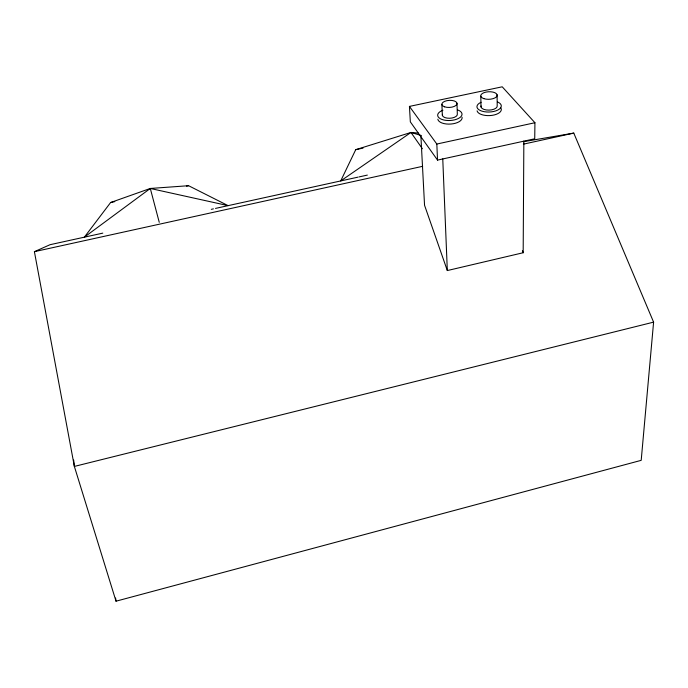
<?xml version="1.0" encoding="UTF-8"?>
<svg xmlns="http://www.w3.org/2000/svg" width="688" height="688" viewBox="0 0 688 688"><rect width="100%" height="100%" fill="white"/><g stroke="black" fill="none" stroke-linecap="round" stroke-linejoin="round"><path stroke-width="1.03" d="M420.867 135.536L424.548 205.273L447.32 270.556L523.172 252.737L523.852 141.057M534.929 122.731L534.731 138.778L437.534 160.106L410.34 121.871L409.437 106.408L502.223 86.808L534.929 122.731L436.828 144.041L409.437 106.408M523.482 141.702L573.775 133.094L653.6 322.139L641.199 460.341L116.023 601.192L74.364 466.421L34.4 251.67L50.043 244.704L102.796 233.129M421.142 135.476L410.968 132.457L355.722 149.674L340.706 180.935L410.968 132.457L418.295 133.059M110.63 202.513L84.357 237.171L150.294 188.46L188.581 185.708L228.106 205.643L150.294 188.46L110.63 202.513L114.784 201.618M653.6 322.139L74.364 466.421L73.659 460.023M34.4 251.67L422.664 166.315M523.405 144.162L573.775 133.094M211.319 209.324L213.418 208.86M215.516 208.404L357.923 177.16M358.973 176.928L367.34 175.096M186.5 186.156L188.581 185.708M355.722 149.674L363.032 148.101M410.968 132.457L422.372 148.737M522.407 250.724L523.172 252.737M150.294 188.46L159.255 222.327M115.593 598.001L116.023 601.192M436.828 144.041L437.534 160.106M442.762 158.851L447.32 270.556M441.902 104.499L442.332 115.274M456.987 103.252L457.322 114.045A7.534 3.578 -3.1 0 1 449.488 118.267A7.534 3.578 -3.1 0 1 442.436 114.346M480.809 96.174L481.007 106.941M497.106 94.824L497.2 105.608A8.153 3.818 -2.2 0 1 488.962 110.114A8.153 3.818 -2.2 0 1 481.058 105.943M462.078 117.235A12.178 5.805 -3.1 0 1 451.001 124.029A12.178 5.805 -3.1 0 1 437.843 119.222M500.443 107.423A12.16 5.719 -2.1 0 1 492.092 115.36A12.16 5.719 -2.1 0 1 477.076 110.828M497.45 101.91A12.186 5.702 -2.2 0 1 497.725 110.106A12.186 5.702 -2.2 0 1 480.224 110.484A12.186 5.702 -2.2 0 1 481.101 102.271M457.64 109.934A12.195 5.788 -3.1 0 1 458.466 118.448A12.195 5.788 -3.1 0 1 440.492 118.818A12.195 5.788 -3.1 0 1 442.917 110.235M444.594 106.829A7.577 3.535 -3.2 0 0 456.901 104.18A7.577 3.535 -3.2 0 0 446.847 100.68A7.577 3.535 -3.2 0 0 444.594 106.829M483.888 98.651A8.204 3.775 -2.3 0 0 497.071 95.813A8.204 3.775 -2.3 0 0 485.926 92.106A8.204 3.775 -2.3 0 0 483.888 98.651"/></g></svg>
